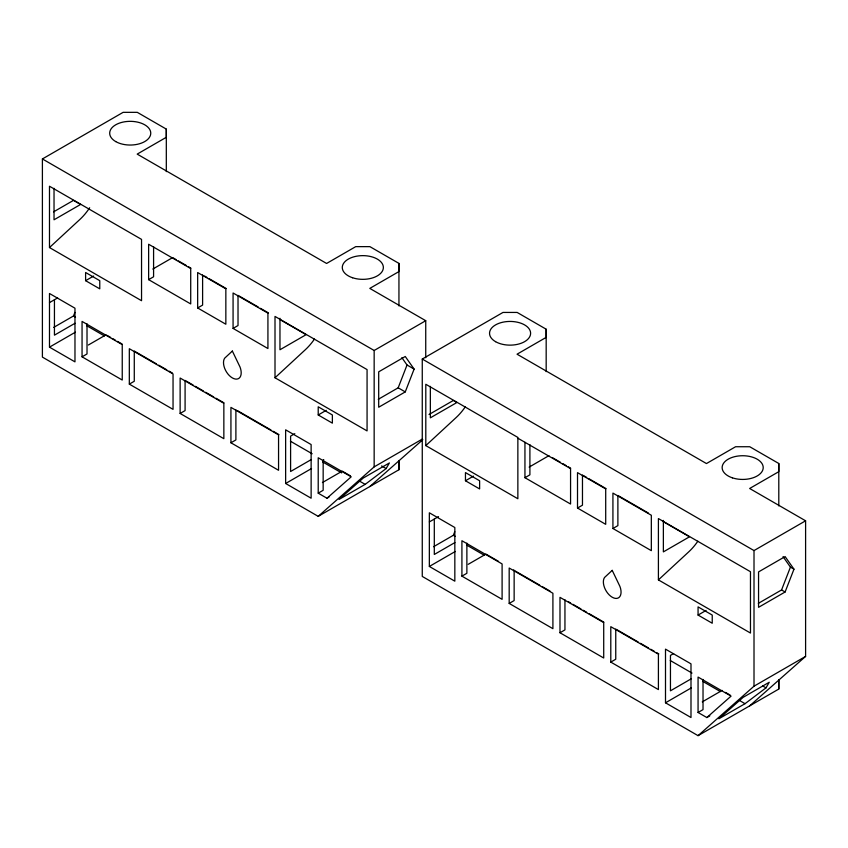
<?xml version="1.0" encoding="UTF-8"?>
<svg xmlns="http://www.w3.org/2000/svg" width="848" height="848" viewBox="0 0 848 848"><rect width="100%" height="100%" fill="white"/><g stroke="black" fill="none" stroke-linecap="round" stroke-linejoin="round"><path stroke-width="1.27" d="M49.481 347.15L49.481 293.493L74.974 308.206L74.974 361.863L49.481 347.15L75.398 332.193M49.481 247.552L49.481 186.231L141.542 239.38L141.542 300.711L49.481 247.552L79.956 219.378A39.888 23.034 -60 0 0 89.655 207.771M54.028 188.309L54.028 219.791L80.592 204.453L73.5 200.361L53.583 211.862M54.442 299.757L54.442 335.161L75.048 323.258M82.055 356.828L82.055 321.424L122.239 344.617L122.239 380.031L82.055 356.828L87.015 353.966L87.015 323.809M129.32 384.123L129.32 348.708L173.045 373.957L173.045 409.361L129.32 384.123L134.281 381.261L134.281 351.093M148.633 279.649L148.633 244.245L190.715 268.54L190.715 303.944L148.633 279.649L153.583 276.787L153.583 246.63M180.126 413.453L180.126 378.038L223.851 403.288L223.851 438.692L180.126 413.453L185.087 410.591L185.087 380.423L193.09 385.024M197.658 307.962L197.658 272.547L225.844 288.829L225.844 324.233L197.658 307.962L202.608 305.1L202.608 274.932M230.932 442.783L230.932 407.379L278.557 434.865L278.557 470.28L230.932 442.783L235.892 439.921L235.892 409.754M275.006 377.763L275.006 316.431L367.067 369.58L367.067 430.911L275.006 377.763L305.481 349.588A39.888 23.034 -60 0 0 314.46 339.062M279.967 318.286L279.967 349.758L306.117 334.663L279.872 319.516M318.212 493.165L318.212 457.761L351.21 476.82L326.989 498.242L318.212 493.165L323.162 490.303L323.162 460.146M425.738 320.703L374.159 350.489L374.159 466.877L318.212 516.347L42.4 357.114L42.4 158.947L123.13 112.339L137.291 112.339L166.314 129.108L166.314 137.291L137.196 154.113L326.597 263.463L355.725 246.641L369.898 246.641L398.942 263.399L398.942 271.572L369.802 288.405L425.738 320.703L425.738 357.739M318.212 516.347L398.942 469.739L398.942 460.496M398.942 305.927L398.942 263.399M425.802 445.603L425.802 384.271L517.863 437.43L517.863 498.751L425.802 445.603L456.277 417.428A39.888 23.034 -60 0 0 465.245 406.902M429.342 566.453L429.342 512.796L454.835 527.52L454.835 581.177L429.342 566.453L455.259 551.497M430.349 386.359L430.349 417.831L456.902 402.503L453.362 400.457L429.024 414.513M434.303 519.061L434.303 554.465L454.91 542.572M461.916 576.142L461.916 540.727L502.101 563.931L502.101 599.335L461.916 576.142L466.877 573.28L466.877 543.112M509.182 603.426L509.182 568.022L552.907 593.261L552.907 628.675L509.182 603.426L514.142 600.564L514.142 570.407M517.863 438.204L570.566 468.637L570.566 504.041L524.944 477.7L524.944 442.296M529.905 444.67L529.905 474.838L524.944 477.7M546.176 371.636L546.176 329.204L517.153 312.435L502.991 312.435L422.262 359.043L422.262 576.428L698.063 735.661L778.803 689.053L778.803 679.831M559.987 632.756L559.987 597.352L603.712 622.591L603.712 658.006L559.987 632.756L564.948 629.894L564.948 599.737M577.509 508.047L577.509 472.643L605.705 488.914L605.705 524.329L577.509 508.047L582.47 505.185L582.47 475.028M610.793 662.097L610.793 626.683L658.408 654.179L658.408 689.583L610.793 662.097L615.754 659.235L615.754 629.068M658.408 579.894L658.408 518.573L750.469 571.722L750.469 633.053L658.408 579.894L688.883 551.719A39.888 23.034 -60 0 0 697.851 541.204M663.369 520.418L663.369 551.889L689.509 536.795L663.231 521.626M698.063 712.479L698.063 677.075L731.071 696.123L706.85 717.546L698.063 712.479L703.024 709.617L703.024 679.449M698.063 735.661L754.01 686.191L754.01 550.575L805.6 520.799L805.6 656.405L749.653 705.875M778.803 505.927L778.793 463.496L749.749 446.737L735.587 446.737L706.458 463.559L517.047 354.199L546.176 337.377L546.176 329.204M53.689 327.413L73.5 315.975L74.9 312.371M323.745 459.637L322.812 462.022L341.659 472.908M378.261 399.313L398.178 387.812L407.029 365L401.867 357.655M405.259 391.903L414.11 369.081L405.259 356.489L378.696 371.827L378.696 407.231L405.259 391.903L398.178 387.812M433.551 546.727L453.362 535.289L454.761 531.685M758.335 603.363L781.57 589.954L790.421 567.132L783.054 556.638M785.11 591.989L793.972 569.178L785.11 556.585L758.557 571.912L758.557 607.327L785.11 591.989L781.57 589.954M386.137 468.552L389.402 462.944L363.251 478.039L339.03 499.461L365.17 484.367L386.137 468.552L381.611 465.934M765.998 687.855L769.253 682.258L743.113 697.353L718.881 718.775L745.032 703.681L765.998 687.855L762.606 685.894M369.802 486.572L422.802 439.699M85.606 280.677L99.767 288.85L99.767 280.677L85.606 272.494L85.606 280.677L93.63 276.045M49.481 302.619L57.611 297.924M152.831 269.049L172.653 257.601L176.066 259.583M88.372 345.009L106.085 334.78M233.073 328.399L267.926 348.528L267.926 313.124L233.073 292.995L233.073 328.399L238.023 325.537L238.023 295.38M318.212 414.969L332.374 423.141L332.374 414.969L318.212 406.796L318.212 414.969L326.236 410.337M294.818 433.657L290.599 436.095L290.599 471.499L311.205 459.605M285.638 483.487L311.131 498.211L311.131 444.553L285.638 429.83L285.638 483.487L311.545 468.531M322.42 482.565L342.232 471.128L350.266 475.76M374.159 466.877L422.304 439.084M326.989 498.242L328.971 497.098M465.457 480.763L479.618 488.946L479.618 480.763L465.457 472.59L465.457 480.763L473.481 476.131M429.342 521.923L438.522 516.623M529.152 467.089L548.963 455.652M468.234 564.312L485.936 554.094L498.529 561.365M612.924 528.495L651.328 550.67L651.328 515.255L612.924 493.091L612.924 528.495L617.885 525.633L617.885 495.476M698.063 615.065L712.235 623.238L712.235 615.065L698.063 606.882L698.063 615.065L706.087 610.433M673.619 653.575L670.45 655.398L670.45 690.813L691.067 678.909M665.5 702.801L690.993 717.514L690.993 663.857L665.5 649.144L665.5 702.801L691.406 687.834M702.282 701.879L722.093 690.431M754.01 686.191L805.6 656.405M706.85 717.546L709.818 715.829M805.6 520.799L749.653 488.49L778.803 471.668L778.793 463.496M790.421 567.132L793.972 569.178M422.262 359.043L754.01 550.575M407.029 365L414.11 369.081M42.4 158.947L374.159 350.489M552.398 457.634L560.39 462.255M562.68 463.57L566.104 465.552M568.393 466.866L570.672 468.191M583.244 475.442L586.678 477.424M588.957 478.749L606.097 488.639M618.669 495.9L648.381 513.051M178.356 260.898L186.337 265.509M188.616 266.823L190.895 268.148M204.591 276.045L206.87 277.36M209.149 278.685L226.268 288.564M238.807 295.804L258.205 306.997M260.484 308.322L268.466 312.923M73.5 315.975L75.525 317.141M107.23 335.448L110.664 337.43M112.954 338.755L115.243 340.069M117.533 341.394L122.112 344.044M134.705 351.305L156.456 363.866M158.746 365.191L166.759 369.813M169.049 371.138L172.483 373.12M195.379 386.338L203.393 390.97M205.682 392.295L213.696 396.917M215.986 398.242L223.999 402.864M237.747 410.803L270.947 429.968M273.236 431.293L278.96 434.6M290.408 441.204L312.159 453.765M359.435 481.06L365.17 484.367M453.362 535.289L455.387 536.455M513.411 569.962L539.752 585.162M542.042 586.487L550.055 591.109M568.372 601.688L570.662 603.002M572.951 604.327L580.965 608.959M583.254 610.274L586.689 612.256M588.978 613.581L603.861 622.178M616.454 629.449L638.205 642.01M640.494 643.325L648.508 647.957M650.798 649.282L654.232 651.264M656.522 652.578L658.811 653.903M670.27 660.518L692.021 673.068M725.528 692.424L730.117 695.074M739.297 700.363L745.032 703.681M86.666 325.685L104.399 335.925M466.517 544.988L484.25 555.228M702.674 681.336L720.408 691.576M778.793 680.88L778.803 689.053M398.942 461.566L398.942 469.739M166.314 129.108L166.314 171.635M232.352 351.051L224.688 358.163A12.519 7.229 60 0 0 232.352 377.922A12.519 7.229 60 0 0 240.016 367.014L232.352 351.051M612.214 570.365L604.55 577.477A12.519 7.229 60 0 0 612.214 597.236A12.519 7.229 60 0 0 619.877 586.328L612.214 570.365M495.561 341.67A20.532 11.851 0 0 0 529.915 336.349A20.532 11.851 0 0 0 504.772 321.837A20.532 11.851 0 0 0 495.561 341.67M732.418 477.848A20.532 11.851 0 0 0 763.211 467.577A20.532 11.851 0 0 0 732.418 457.316A20.532 11.851 0 0 0 732.418 477.848M115.71 141.574A20.532 11.851 0 0 0 150.054 136.263A20.532 11.851 0 0 0 124.91 121.741A20.532 11.851 0 0 0 115.71 141.574M352.556 277.752A20.532 11.851 0 0 0 383.36 267.491A20.532 11.851 0 0 0 352.567 257.22A20.532 11.851 0 0 0 352.556 277.752"/></g></svg>
